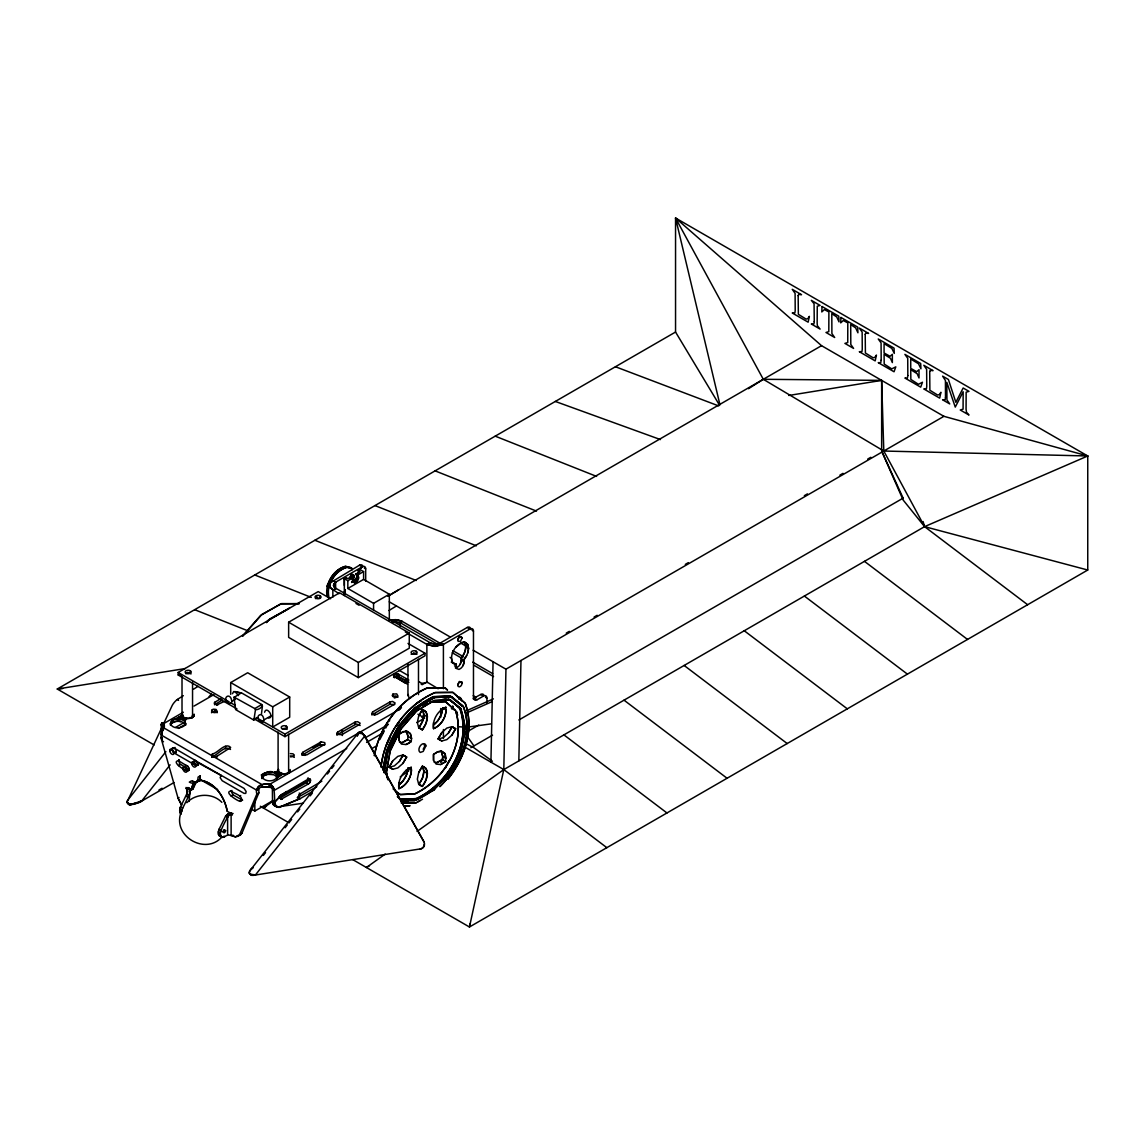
<?xml version="1.0" encoding="UTF-8"?>
<svg xmlns="http://www.w3.org/2000/svg" width="1145" height="1145" viewBox="0 0 1145 1145"><rect width="100%" height="100%" fill="white"/><g stroke="black" fill="none" stroke-linecap="round" stroke-linejoin="round"><path stroke-width="1.5" d="M163.535 728.692C166.397 725.544 161.517 719.69 161.288 724.985L161.288 738.854L178.019 798.065L181.239 804.591M213.814 757.346L213.814 756.759A3.02 1.746 0 0 0 216.849 756.33L230.675 747.456C225.264 741.846 217.75 753.181 212.584 753.868A3.02 1.746 0 0 0 211.825 755.614L211.825 757.346M219.081 835.564L218.28 831.943M220.269 833.102L221.071 836.723M344.33 585.41L344.33 578.669L346.091 577.667L347.837 578.669L352.274 576.107L354.02 577.123L352.746 580.858L354.263 582.819L356.854 581.488L358.614 577.724M398.875 782.679L398.832 788.719C407.019 785.398 412.3 775.952 411.212 767.279C403.112 770.499 397.587 780.074 398.832 788.719C406.303 785.67 410.912 777.87 411.542 770.027L408.035 767.994L406.733 774.507L403.14 780.861L399.362 784.626M433.54 722.638L433.497 728.678C441.684 725.372 446.965 715.926 445.877 707.238C437.762 710.472 432.237 720.048 433.497 728.678C440.968 725.644 445.577 717.843 446.192 709.986L442.7 707.968L441.383 714.48L437.805 720.82L434.012 724.585M163.377 728.134L163.377 729.093L163.535 727.733A15.858 9.16 0 0 0 163.535 723.683C162.089 720.548 159.541 726.574 163.277 726.13L163.277 729.608M171.993 749.002L174.083 752.952L195.967 765.576L198.042 764.903L196.969 761.525L244.071 788.418L246.146 791.538L245.717 793.399L244.071 793.356L222.187 780.718L220.112 777.655L221.185 775.494M400.149 626.086L400.192 622.694L402.367 621.477L442.156 644.449M490.919 762.141L493.066 661.738M470.309 923.528L469.45 926.992L1087.75 570.024L1087.75 455.982L943.909 416.322L505.947 669.181L503.8 769.583L469.45 926.992L352.76 859.623M518.828 760.895L520.975 660.508M187.422 770.771L189.226 770.012L188.968 768.023M312.585 791.453L300.205 798.595L279.065 807.368L276.618 807.082C271.408 799.138 280.01 779.788 262.119 784.654L163.535 727.733L161.288 735.09L256.866 790.279L260.874 787.016L271.336 787.374L272.381 789.12L272.524 802.86L273.669 805.221L277.061 806.223L274.614 805.923L272.954 804.191L272.381 801.3L274.371 802.445L274.957 805.336L276.618 807.082L303.382 803.16M220.355 835.421L222.316 837.41L228.413 834.848L235.383 836.823L239.334 835.263L256.866 794.029C253.145 782.965 273.04 780.26 274.371 790.279L346.749 748.486M227.812 814.167L231.92 813.093L229.372 813.351L225.622 816.041L219.167 829.094L218.28 834.004M189.025 801.443L190.256 789.649L190.142 793.041L181.912 809.744M181.268 813.852L180.023 812.735L179.808 809.028L179.937 812.549L181.139 813.737M179.579 810.717L181.568 811.877L182.585 807.969L180.581 806.824L187.594 792.168M451.23 662.096L456.311 664.315L456.297 668.451L459.002 669.439C462.465 667.95 464.927 663.728 463.696 660.035L460.948 658.447C464.469 654.11 467.16 648.113 464.813 642.603L463.582 641.672L464.97 642.889C467.088 648.342 464.484 654.239 460.948 658.447C462.165 662.111 459.431 667.549 455.309 667.836M452.275 662.01C449.613 654.439 454.966 645.608 461.907 642.474L465.357 642.402L467.732 644.478L468.577 648.285L467.732 653.079M162.733 722.767L163.535 725.987A15.858 9.16 0 0 1 163.878 728.692M418.855 727.762L422.519 721.364L423.85 714.781L422.519 709.728C425.654 715.682 422.519 722.796 418.855 727.762L422.362 729.794C426.613 724.656 431.064 712.433 422.362 709.571L418.698 715.968L417.353 722.567L418.698 727.619L422.362 729.794L426.012 723.382L427.357 716.799L426.012 711.746L422.362 709.571L418.698 715.968M418.855 784.368L422.519 777.97L423.85 771.372L422.519 766.32C425.654 772.288 422.519 779.387 418.855 784.368L422.362 786.386C426.613 781.262 431.064 769.039 422.362 766.177L418.698 772.574L417.353 779.158L418.698 784.21L422.362 786.386L426.012 779.988L427.357 773.39L426.012 768.352L422.362 766.177L418.698 772.574M180.838 812.964C172.666 836.537 205.742 855.558 222.087 836.852M255.449 709.9L253.875 720.105L235.627 709.614L234.009 697.09L254.762 708.583C255.492 711.904 264.509 706.708 261.761 704.533L241.423 692.839L233.952 697.477M261.446 714.022L262.463 705.85M262.32 777.255C261.361 781.978 262.448 774.607 264.853 774.95L261.604 776.825L262.348 777.14C265.554 772.803 277.362 772.775 277.061 779.444M290.143 769.554L290.172 771.458C287.438 774.822 280.081 775.165 278.092 770.771L278.092 732.099M161.474 733.73L161.946 734.704C160.071 735.605 163.663 726.46 163.148 729.78L163.077 728.85M181.568 811.877L181.812 810.173M187.68 791.538L186.034 787.488L190.914 790.293L192.904 789.148L196.453 781.734M455.968 647.097L461.678 642.56L465.113 642.331L467.575 644.206C469.922 649.702 467.232 655.699 463.696 660.035L466.702 655.555M281.355 794.83L308.477 778.958C311.798 777.798 310.638 783.065 308.477 783.881L280.997 799.339L280.038 797.836L281.169 795.031M356.868 576.708L355.107 580.486L351.858 581.617L355.637 580.214M461.507 709.599L450.529 700.039L434.656 700.382L417.052 710.544L401.194 728.521L390.173 750.934L400.764 729.179L416.25 711.231L433.569 700.74L449.427 699.695L460.748 708.326L465.414 727.161L460.748 751.392L449.427 773.09L433.569 790.351L415.907 799.854L417.052 799.625C449.713 784.897 474.817 742.833 460.276 707.968M344.33 591.951L345.26 589.603M350.112 578.168C350.928 570.711 357.569 576.364 352.116 579.37M383.146 769.97L386.566 750.433M384.133 772.603L387.883 751.192L399.204 727.891L415.649 708.841L434.055 697.691L450.887 696.589L462.909 705.735C474.474 734.174 460.362 766.191 439.809 786.672C460.147 766.635 473.658 735.233 463.711 707.095L452.046 696.947L435.2 697.305L416.508 708.097L399.662 727.189M390.059 751.349L386.294 772.846L387.797 779.702M390.144 751.02L386.294 772.846L384.978 772.088M430.677 701.985L445.276 701.556L455.581 710.644C466.13 743.048 444.646 779.588 415.177 793.757L400.449 794.716L395.225 790.737M223.619 832.143C226.109 826.575 225.851 835.993 222.631 831.571M256.866 790.279L258.355 786.615L260.559 785.069M374.272 755.628C379.539 726.674 399.634 700.153 426.699 688.159L444.775 687.773L447.337 690.006M380.956 766.878C384.634 735.319 405.33 705.663 434.57 692.711L452.647 692.324L465.156 703.216C474.76 729.208 464.569 758.52 447.795 779.158M383.117 770.17C385.908 739.169 404.986 709.227 433.898 696.546L450.744 696.189L462.394 706.336L449.57 695.831L432.738 696.933L414.104 708.369L415.191 707.338M384.133 772.603L387.998 750.805L399.476 727.576M423.335 717.185L423.493 714.752M425.854 745.953L423.206 751.406L420.272 752.437C416.336 750.032 421.761 741.001 425.525 744.422L425.854 745.953L424.108 744.951M462.108 637.98L460.476 641.286L458.114 641.329C456.526 639.139 461.349 634.144 462.108 637.98L459.345 636.377L457.714 639.697M461.893 682.119C462.766 684.052 460.276 688.202 458.114 686.413C457.213 684.495 459.689 680.373 461.85 682.048M455.51 710.544C466.244 743.234 444.317 780.446 414.175 794.086L399.433 794.401L393.036 788.833M464.77 735.033L465.371 731.684M408.035 767.994C407.577 774.321 404.457 780.246 399.648 784.325M442.7 707.968C442.242 714.294 439.122 720.205 434.313 724.298M171.993 749.388L172.566 747.871L174.083 748.014L196.682 761.253M374.501 755.614C379.424 726.302 400.077 699.452 427.615 687.887L445.262 687.945L447.538 690.006M381.085 766.878C384.734 735.018 405.616 704.891 435.501 692.424L453.134 692.496L465.299 703.459C474.688 729.322 464.455 758.291 448.053 778.929M464.655 734.847L465.285 731.555M185.676 725.257C183.229 719.675 172.523 719.876 170.476 725.372C171.378 721.278 177.403 720.792 180.767 721.651M217.936 704.805L214.716 704.06L214.416 702.558L220.942 698.536M321.287 741.888L324.722 742.633L325.008 744.15L306.86 754.856L302.166 754.555L302.595 752.394L321.158 741.917M408.221 694.471L408.794 697.291L410.497 698.321M194.178 715.41L194.006 716.083C191.501 719.174 185.075 719.418 182.985 716.469M162.304 726.474L126.952 802.287L129.929 804.391L139.346 802.416L173.954 782.579M230.904 790.622L232.993 794.845L242.625 800.169M182.914 716.827L182.327 713.779L182.599 715.253M189.24 769.712L188.982 770.428M197.899 765.289L198.042 764.617M290.272 770.671L288.626 772.947L284.676 773.905M232.507 693.698L233.68 691.551L241.008 693.054M231.805 701.384L231.433 702.887L229.258 703.488C220.57 698.65 230.546 690.75 231.805 701.384L235.297 699.366M264.609 712.247C266.427 705.077 275.158 718.173 268.474 718.015M263.923 719.933L262.735 722.094L261.375 722.037C252.83 717.414 262.649 709.213 263.923 719.933L270.921 715.883M352.145 569.824L350.656 567.562L345.661 566.317C333.395 569.666 324.894 583.621 326.998 596.173L328.572 597.075C326.554 584.637 334.698 570.954 346.778 567.276L352.13 568.636M228.642 815.641L229.716 814.768C233.566 806.681 218.867 830.669 220.269 835.149M179.922 808.585L180.581 806.824L179.837 808.9M165.896 751.65L127.267 800.756L127.295 803.175C131.417 806.381 137.371 803.031 141.436 801.357L170.133 764.86M162.003 731.641L161.717 732.585M327.456 586.698C329.574 577.638 335.986 568.965 345.203 566.374L350.556 567.72M329.03 587.6C331.034 578.354 337.847 569.595 347.236 567.233L352.231 568.478M192.904 789.148L194.278 784.54L196.84 781.234M218.28 831.742L219.167 829.094L221.157 830.254L220.269 832.902M260.545 785.126L261.59 784.74M282.185 794.129L280.096 797.249L281.255 799.353L282.185 799.067L280.181 797.908L307.203 782.178L308.263 777.956M460.834 750.891L461.507 749.245M258.856 789.12L258.856 792.884L242.125 832.773L240.25 835.063L237.387 835.678M211.696 757.303L211.954 756.688C217.307 755.729 224.577 744.522 230.503 749.445M308.263 780.518L307.89 781.262M310.252 781.663L309.894 782.421M315.476 598.635L317.008 596.817M163.821 723.239L172.194 705.477A4.881 0.988 -49.4 0 1 177.418 699.438L183.329 695.673M385.922 746.397L390.474 737.022M386.652 750.233L397.887 727.132L414.046 708.411M402.883 763.443L406.604 757.074L402.883 754.999L397.845 756.358L392.807 760.81L389.1 767.179L392.807 769.268L397.845 767.894L402.883 763.443L406.604 757.074L403.097 755.056L399.39 761.425L394.352 765.876L389.3 767.25M451.903 735.147L455.61 728.778L451.903 726.689L446.865 728.063L441.827 732.514L438.106 738.883L441.827 740.972L446.865 739.598L451.903 735.147L455.61 728.778L452.118 726.76L448.396 733.129L443.358 737.58L438.32 738.94M445.262 768.424L448.883 760.967M178.72 759.579L179.522 763.729L187.708 768.696M223.69 830.526L222.817 831.585M351 576.021L349.926 577.452M385.722 728.091L387.783 723.912M421.975 717.4L424.036 715.396M443.602 756.53L440.753 762.298L442.614 759.779M450.744 772.045L454.179 765.089M242.783 636.119L261.89 614.436L281.627 603.601L299.274 603.658M350.713 576.593L351.558 574.146L354.32 575.749M379.811 739.57L384.348 730.868M389.701 720.606L389.157 721.135M460.276 663.943L461.363 660.279L464.111 661.882L463.038 665.531M450.071 772.818L453.978 765.304M351.329 577.881L352.274 576.107M397.387 673.747L394.395 674.162L393.565 675.736L404.8 682.735L406.06 681.733L405.659 679.414M392.807 760.81L389.1 767.179L392.807 769.268M399.39 761.425L403.097 755.056M441.827 732.514L438.106 738.883L441.827 740.972M448.396 733.129L452.118 726.76M393.622 677.339L397.53 676.051L408.851 682.348M411.47 654.224L413.76 653.294L416.894 654.353M227.612 835.163L227.612 817.187L228.542 815.798M250.068 873.778L251.685 875.395L255.55 874.823L364.811 735.934L360.088 732.07L358.542 732.542L357.211 736.106L359.029 732.256L361.763 732.6L364.811 735.934L423.908 841.732A4.881 4.752 65.9 0 1 420.573 848.874L420.272 849.018A4.881 4.752 65.9 0 0 424.237 844.108M198.042 764.431L195.552 760.452A3.02 1.746 60 0 0 193.834 761.883L191.63 763.157M358.542 732.542L249.481 871.259L249.138 872.862L250.512 874.522L255.55 874.823L250.469 874.494L249.252 873.277L249.982 870.429L252.659 867.838M186.578 718.33C182.241 720.334 186.764 722.223 185.275 724.857C181.669 728.821 172.981 729.208 170.304 723.883L172.523 720.234L182.313 715.84M208.934 696.947L211.396 693.813M263.35 855.415L265.554 852.61M285.105 827.763L287.295 824.987M289.47 822.196L291.66 819.419M297.585 811.905L299.79 809.086M310.238 795.818L312.413 793.041M327.398 774.006L329.603 771.2M331.807 768.381L334.025 765.576M240.25 835.063L242.125 832.773L238.26 836.222L235.383 836.823L231.977 835.65L232.979 835.077M397.115 724.785L399.333 722.209L397.057 724.728M405.759 682.306L405.759 679.729M242.568 635.947L260.645 615.452L280.711 603.873L298.988 603.658M266.413 622.408L268.531 620.003L289.027 608.41M401.394 707.266L399.09 709.871L401.408 707.338M457.714 684.767L459.345 681.461L462.108 683.05M358.342 571.183L362.178 566.832A4.952 2.862 -60 0 1 365.684 568.85L365.684 581.145M299.203 794.558L298.072 797.364L299.589 798.852M299.389 794.358L321.859 781.162M266.456 622.594L269.762 618.987L289.513 608.138M280.997 795.231L274.371 802.445L280.511 796.033M415.921 709.886L416.823 708.898M184.073 717.529L182.098 719.604L175.428 719.174L182.627 715.482M228.971 815.383L230.617 814.539M339.02 593.683L330.318 587.929L329.431 585.353L330.318 582.762L359.43 565.244L362.178 566.832L358.428 570.539L358.342 573.659M180.767 719.346C177.174 718.373 170.347 719.189 170.347 724.041L170.977 724.985M188.753 718.43L192.546 717.486L194.092 715.997L194.092 714.122M272.424 772.26C269.991 768.681 252.086 780.232 267.272 772.088C270.835 771.615 275.759 771.988 277.319 775.809C276.231 782.235 264.581 782.45 261.976 776.811L262.32 774.979L262.634 777.913M393.637 677.196L397.387 676.051M187.193 718.473L184.531 721.006L182.098 719.604L185.318 717.972M185.59 673.632L189.054 672.859L191.029 673.947M212.297 709.642C209.363 712.247 216.133 713.936 217.278 711.46L216.104 709.428L213.557 709.199L212.297 709.642L211.553 712.734L215.174 710.644M337.575 732.199L337.188 734.403L341.84 734.661L359.272 724.599L360.145 723.196L357.583 721.636L355.007 722.137L337.575 732.199L336.859 735.162M392.95 694.113C390.03 696.732 396.785 698.407 397.93 695.931L396.7 693.87L392.95 694.113L392.95 696.418L395.426 695.917L397.916 697.176M371.824 714.967L389.973 704.247L394.71 704.576M362.178 566.832L335.614 582.175L333.782 583.836L334.082 587.27L431.808 643.69L437.762 643.862L440.653 642.803L467.217 627.474L469.965 629.063A4.952 2.862 -60 0 1 473.472 631.081L473.472 697.792L475.347 700.225M197.727 765.432L195.552 765.289A3.02 1.746 60 0 1 193.834 761.883M227.826 814.081L225.622 816.041L227.612 817.187M330.103 580.93L327.041 585.539L328.085 588.401M411.313 654.353L413.445 653.351M332.851 590.133L329.488 586.011L330.118 583.077L332.851 580.572L335.614 582.175L333.324 585.353L335.614 588.53L332.851 590.133L332.851 597.103M214.473 704.762L222.402 700.01M301.936 755.256L320.027 744.636L324.722 744.937M372.54 712.004L372.125 714.165L376.819 714.466L394.252 704.404L395.125 703.001L392.563 701.441L389.973 701.942L372.54 712.004L372.54 714.308M423.478 716.87L424.638 715.911M250.712 869.542L253.245 867.609M186.85 802.702C195.852 793.127 212.727 792.755 221.858 802.344M280.697 773.333L277.319 775.809L281.913 773.634M433.855 790.036L434.656 789.463M273.469 800.784L263.35 807.998L266.441 806.223M279.265 796.662L286.493 791.51M400.206 776.94L408.88 770.757M385.207 854.098L366.4 867.495L369.492 865.72M417.023 831.427L503.8 769.583L924.587 526.643L1087.75 455.982L675.55 218.008L675.55 332.036L719.446 405.044M182.756 716.197L178.849 718.96L183.171 716.999M282.7 773.82L276.933 777.784L282.958 773.877M278.922 772.145L276.217 773.977L280.768 772.489M355.351 580.214L351.63 582.476M193.677 689.104L198.114 686.284M748.501 388.699L763.3 379.296L881.65 380.383L883.797 451.03L924.587 526.643L1027.638 604.732M351.644 582.419L355.179 580.229M388.055 596.244L398.603 589.847M388.928 610.528L396.456 605.963M282.157 728.792L285.119 728.32L287.094 729.422M416.522 703.345L420.916 700.697M186.563 673.045L187.88 672.272M440.653 710.301L445.877 707.238M406.003 770.327L411.212 767.279M675.55 332.036L57.25 689.018L154.146 744.951M237.001 708.955L178.191 675.006L178.191 672.458L318.224 591.593L330.604 598.749M352.316 581.703C355.394 581.918 358.872 576.15 355.651 574.16L360.088 571.598L358.342 570.582L360.088 569.58L363.595 571.598L363.595 579.384L389.329 594.241L389.329 620.619M345.046 590.033L344.33 595.557L344.33 578.669L347.837 580.701L354.02 577.123M355.651 574.16L357.397 575.176L363.595 571.598M351.844 581.56L354.893 580.257M352.188 581.817L358.342 578.268M288.64 622.222L339.593 592.809L409.266 633.042L409.266 648.199L358.313 677.611L288.64 637.379L288.64 622.222L358.313 662.454L409.266 633.042M347.837 580.701L347.837 588.473L363.595 579.384M230.703 682.563L247.678 672.759L289.699 697.019L289.699 717.228L272.71 727.032L272.71 706.823L230.703 682.563L230.703 694.357M161.288 724.985L183.357 712.233M194.035 706.079L213.872 694.629M347.837 588.473L373.571 603.329L389.329 594.241M388.083 595.93L821.537 345.675L943.909 416.322M178.777 717.185L181.84 715.425M175.729 727.318L185.003 721.965M225.221 701.012L216.935 704.862M178.377 728.42L186.105 723.955M169.746 750.519L171.95 749.245M174.011 752.981L176.215 751.721M254.762 708.583L261.761 704.533M178.448 760.724L188.166 766.62L189.297 769.454L187.093 770.728C186.163 771.558 170.49 761.539 178.448 760.724L179.436 760.137M272.71 706.823L289.699 697.019M253.546 720.005L257.74 717.686M178.448 765.647L180.438 764.502M182.814 768.252L185.018 766.993M195.895 765.619L198.099 764.345M158.969 790.007L162.06 788.232M405.287 631.94L426.87 644.406L429.618 642.803L435.129 644.134L440.653 642.803L443.401 644.406L469.965 629.063M186.034 788.633L188.038 787.488M189.927 788.848L189.025 788.061L187.036 789.206L187.036 797.034M256.208 717.5L284.976 734.102L425.01 653.251L425.01 655.799L284.976 736.65L254.018 718.788M179.021 797.493L178.019 798.065L181.812 805.135M395.225 677.396L397.229 676.251L407.09 681.533M403.985 682.449L405.974 681.304M230.989 791.066C233.623 793.514 243.642 795.403 241.366 801.071L240.622 801.314C239.491 802.387 222.803 791.882 230.989 791.066L231.991 790.479M424.809 683.307A5.296 3.063 -60 0 0 422.161 683.565L421.16 684.137L422.161 684.71L426.899 681.976L438.192 688.746M230.989 795.99L232.993 794.845M360.145 725.501L356.267 723.998L337.575 734.503L336.931 733.33M239.706 796.09L240.708 795.517M239.706 801.028L241.709 799.868M398.789 709.785L269.118 784.654L269.118 786.958L262.119 786.958L261.561 784.812M256.866 794.029L258.856 792.884M416.608 703.345L421.231 700.668M233.108 813.508L230.345 814.539M365.226 737.824L388.327 724.484M414.705 711.016L419.328 708.34M423.951 705.678L427.901 703.388M366.586 742.418L383.303 732.757M251.743 809.257L254.834 811.046L273.269 800.412M279.409 796.863L310.123 779.13M566.245 633.128L569.337 631.353M594.069 617.069L597.16 615.28M685.297 564.399L688.388 562.61M804.348 495.67L807.44 493.881M839.9 475.132L842.992 473.343M867.738 459.059L870.83 457.284M372.096 748.458L376.734 745.781M416.937 722.567L424.68 718.115L417.925 714.208M297.213 797.707L316.779 786.729M473.042 698.665L480.657 694.5A4.952 2.862 -60 0 1 483.891 695.13M474.059 699.552L476.978 699.81L483.405 696.103A4.952 2.862 -60 0 1 486.911 698.121L486.911 703.087M468.019 731.254L478.796 725.043M470.853 747.699L492.536 735.176M518.885 719.976L903.119 498.132L881.65 451.03L881.65 380.383L788.733 395.469M418.011 801.829L422.519 799.224M175.085 747.442L174.083 748.014A3.02 1.746 60 0 1 176.201 751.406A3.02 1.746 60 0 1 174.598 753.167L173.009 751.936M356.811 579.155L358.185 578.368M399.49 742.218L402.496 742.49L407.72 739.527L408.035 736.407L407.005 731.841L405.788 730.839L408.035 736.407L411.542 738.439L411.212 741.545L408.608 743.42L406.003 744.522L401.494 744.093L398.875 740.4L398.832 734.403L402.854 731.841L406.647 731.226L410.225 733.43L411.542 738.439L410.497 733.873L407.606 731.426L403.426 731.626L398.832 734.403L398.875 740.4M406.003 744.522L411.212 741.545L407.72 739.527L402.496 742.49M434.155 762.226L437.161 762.498L442.371 759.536L442.7 756.416L441.655 751.85L440.453 750.848L444.89 753.439L445.877 761.554L440.653 764.531L436.145 764.101L433.54 760.409L433.497 754.412L437.519 751.85L441.297 751.234M440.653 764.531L445.877 761.554L442.371 759.536L437.161 762.498M430.062 702.314L445.677 701.699L455.352 710.43M414.533 802.087L401.466 802.144M420.229 800.441L415.649 802.96L401.866 802.903M138.445 802.001L130.101 804.892L128.426 804.448L127.911 802.931M364.811 735.934L361.763 732.6M423.908 841.732L364.496 736.063L362.307 733.33L360.088 733.201M466.831 710.616L493.366 698.865M465.872 713.249L492.407 701.499M298.215 797.45L300.205 798.595L279.065 807.368L278.063 806.796M197.899 781.133L200.804 779.945L198.157 780.804M313.014 747.399L320.027 744.636L320.027 742.332M359.659 733.487L362.307 733.33M443.401 688.732L443.401 644.406L435.129 646.381L426.87 644.406L426.87 682.735M315.362 746.411L320.027 744.636L319.927 743.148M443.401 644.406L433.984 646.352L426.87 644.406M212.297 711.947L214.773 711.446L217.264 712.705M344.359 579.098L346.091 577.667M391.905 621.635L400.192 622.694L436.932 643.905M409.767 697.877L410.64 697.577M290.386 753.61L292.991 753.811L294.322 755.085L293.449 756.501L290.501 756.902M290.386 755.915L292.991 756.115L294.322 757.389M172.723 747.871L171.993 748.973M221.228 775.509L197.641 762.541M394.338 697.992L397.458 696.976M135.754 803.389L129.743 804.878L127.882 803.203M278.407 771.344L273.755 772.531L278.679 770.8L278.407 769.24L278.536 770.012M316.421 598.076L320.171 598.32L320.171 595.772M185.376 668.537L57.25 689.018L62.589 688.574M420.573 848.874L252.945 875.41L250.097 874.165M466.917 727.218L491.377 723.84M413.917 653.294L414.748 653.351M375.345 714.909L374.501 714.967M305.386 755.299L304.541 755.342M391.704 621.649L400.192 622.694M459.116 726.76L465.414 727.161M185.018 717.987L186.936 717.858L185.204 718.029M189.254 717.7L192.546 717.486L192.546 682.105M281.097 773.462L282.5 773.362M457.513 697.391L459.76 697.305L461.75 700.897L461.12 698.407L458.53 697.334M442.814 699.294L446.35 699.065M403.956 806.137L410.082 805.736L403.784 806.008M162.375 730.567L162.733 729.708M417.052 799.625L401.194 799.954L397.387 796.648M401.566 802.23L408.121 802.087M401.265 803.017L416.508 802.702M188.281 770.914L186.749 770.399A3.02 1.746 60 0 1 185.032 766.749A3.02 1.746 60 0 1 187.15 765.747L188.023 766.477M444.131 699.423L449.642 699.438L460.304 709.07C471.64 743.935 448.539 783.252 416.823 798.509L400.979 799.539L397.515 796.906M399.448 799.053L414.934 799.11C448.382 784.812 472.556 743.091 459.431 707.567L448.11 698.951M400.764 799.811L415.821 799.868M180.795 675.035L178.191 675.006L180.996 675.364M1087.75 455.982L883.797 451.03L763.3 379.296L675.55 218.008L821.537 345.675M374.014 714.909L371.796 713.621M216.605 704.805L214.373 703.517M304.069 755.299L301.836 753.997M451.917 662.483L453.549 662.712M397.658 673.804L408.851 680.044M397.658 676.108L398.66 676.466L398.66 674.162L397.53 673.747L394.925 673.918L393.522 675.206L394.395 676.638L407.491 684.195M241.166 692.882L234.954 691.566L238.489 695.587M272.424 774.564L267.4 774.335L264.18 775.451L264.18 773.147M903.119 498.132L903.119 499.993L924.587 526.643L1087.75 570.024M299.289 798.895L298.129 797.879L300.205 793.671L299.217 793.099M219.167 835.735L220.627 836.236M221.157 836.88L224.763 836.809L223.762 836.222M555.325 401.451L660.465 439.58M270.277 786.987L274.371 790.279M615.438 366.743L718.702 405.931M495.212 436.159L596.602 476.406M435.1 470.867L536.49 511.099M374.987 505.575L476.377 545.807M314.875 540.268L416.265 580.515M254.762 574.976L311.268 597.404M194.65 609.684L247.835 630.795M220.312 836.251L218.366 834.276M466.158 743.763L473.944 747.771L492.422 761.268M451.903 726.689L455.61 728.778M402.883 754.999L406.604 757.074M161.359 724.599L163.277 726.13L162.361 722.71M453.305 663.298L456.311 664.315L453.721 663.613L452.017 661.466L451.431 658.189L450.042 657.387M364.31 568.049L365.684 568.85M472.098 630.294L473.472 631.081M389.3 601.841L450.128 636.949M460.862 643.146L467.003 646.696M473.128 650.231L505.947 669.181M465.829 646.696L468.577 648.285M452.876 650.646L463.582 656.829M472.77 662.125L492.665 673.618M452.232 652.736L461.421 658.031M473.658 665.102L493.552 676.595M355.98 603.472L359.058 605.247M454.508 665.832L455.896 666.633M407.992 643.418L425.01 653.251M480.657 694.5L483.405 696.103M485.523 697.319L486.911 698.121M473.228 695.673L476.291 697.434M474.216 698.221L476.978 699.81M398.947 670.168L408.235 675.521M419.056 681.776L422.161 683.565M466.559 724.985L467.876 725.744M423.85 714.781L427.357 716.799M464.641 746.969L503.8 769.583L606.85 847.672M423.85 771.372L427.357 773.39M178.191 672.458L229.157 701.885M230.703 702.772L235.197 705.377M307.475 778.371L310.61 780.189M306.474 782.736L308.477 783.881M161.288 737.151L161.874 740.056L161.288 737.151L162.289 737.738M260.316 806.252L289.112 822.883M202.178 780.661L217.665 789.592M227.24 811.275C224.878 797.378 215.403 782.794 200.719 780.303L194.178 782.994L190.914 790.293L192.288 785.699L194.85 782.393L201.205 780.317C215.775 783.094 224.506 797.664 227.24 811.275L232.12 814.081L232.12 815.24L231.118 814.668L231.118 835.163M189.025 794.916L187.036 793.771L187.608 790.122M223.905 829.681L225.894 830.826M140.377 800.741L141.436 801.357M418.698 727.619L422.362 729.794M418.698 784.21L422.362 786.386M357.397 575.176C360.503 577.094 357.383 582.232 354.578 582.805L352.817 581.073M162.576 741.087L163.52 741.788M199.502 779.416L200.719 780.303L199.96 777.484M864.475 561.351L967.525 639.44M804.362 596.044L907.412 674.133M744.25 630.752L847.3 708.841M684.137 665.46L787.188 743.549M624.025 700.167L727.075 778.256M563.912 734.875L666.962 812.964M172.909 751.807L172.008 749.546M397.229 676.251L395.869 674.82M177.418 699.438L178.534 700.382M451.459 707.968L451.702 708.97M189.025 788.061L189.855 788.876M161.474 723.855L163.62 725.415M319.069 743.649L320.027 744.636M161.703 723.268L163.477 725.2L162.017 722.881M192.56 781.205L194.178 782.994L193.433 781.505M466.745 735.705L473.944 745.91M163.077 723.01L163.535 724.842L163.248 723.254M881.65 451.03L902.403 498.361M923.085 521.533L924.587 526.643M163.263 723.282L163.535 724.27L163.391 723.483M441.383 751.421L442.7 756.416L446.192 758.448L445.162 753.882L442.256 751.435L438.091 751.635L433.497 754.412L433.54 760.409M386.022 770.914L388.141 779.502M675.55 218.008L719.962 404.829M458.472 696.976L458.988 699.309M456.798 712.033L457.556 715.396L456.855 712.118M452.733 706.179L453.506 709.657L452.805 706.25M385.951 770.843L387.783 779.001M192.217 715.797L192.546 717.486M328.257 590.233L328.572 597.075M443.401 729.508L443.401 738.382M440.682 708.526L440.682 717.443M418.483 659.234L418.483 694.614M416.236 651.247L416.236 653.795M407.949 664.157L407.949 695.802M394.395 676.638L394.395 677.783M389.973 701.942L389.973 704.247M373.571 603.329L373.571 610.371M358.313 662.454L358.313 677.611M355.007 722.137L355.007 724.442M342.369 730.195L342.369 735.548M335.614 582.175L335.614 589.26M302.595 752.394L302.595 754.698M288.626 734.203L288.626 772.947M286.379 726.216L286.379 728.764M284.976 734.102L284.976 736.65M254.834 800.355L254.834 811.046M225.536 746.383L225.536 748.687M216.849 756.33L216.849 757.489M215.131 701.899L215.131 704.204M212.584 753.868L212.584 756.172M190.313 670.755L190.313 673.289M182.012 676.638L182.012 715.31M172.523 720.234L172.523 722.538M163.535 723.683L163.535 725.987M163.535 727.733L163.535 728.878M424.308 746.898A5.811 3.363 -60 0 1 423.163 749.202M344.402 594.327A11.135 6.426 -60 0 1 344.931 591.722M359.43 565.244A4.952 2.862 -60 0 1 362.664 565.873M467.217 627.474A4.952 2.862 -60 0 1 470.709 629.492M798.165 295.61L798.351 314.302L806.08 319.083L807.812 318.668L809.386 316.349L808.141 322.174L792.254 313L794.888 312.9L795.202 310.495L795.102 293.363L792.254 289.327L801.543 294.694L798.695 294.465L798.165 295.61M865.219 334.326L865.405 353.018L873.134 357.798L874.866 357.369L876.44 355.065L875.181 360.89L859.308 351.715L861.942 351.615L862.257 349.211L862.156 332.079L859.308 328.042L868.597 333.41L865.749 333.166L865.219 334.326M929.711 371.553L929.883 390.245L937.612 395.025L939.358 394.596L940.918 392.291L939.673 398.117L923.8 388.942L926.419 388.842L926.749 386.438L926.634 369.305L923.8 365.269L933.075 370.636L930.227 370.393L929.711 371.553M822.038 306.531L821.795 311.941L824.386 309.608L828.894 311.97L828.808 331.635L825.989 332.479L834.676 337.503L831.9 333.553L831.8 313.644L836.737 316.979L839.013 321.874L838.784 316.192L822.038 306.531M840.96 317.451L840.716 322.861L843.307 320.528L847.801 322.89L847.729 342.555L844.91 343.4L853.597 348.423L850.807 344.473L850.706 324.565L855.644 327.885L857.92 332.794L857.691 327.112L840.96 317.451M945.498 397.372L945.169 399.734L942.607 399.805L949.735 403.927L946.944 399.977L946.829 382.33L955.259 407.105L963.16 391.762L963.074 409.151L960.254 409.996L968.971 415.034L966.494 412.214L966.065 409.252L966.151 392.191L968.971 391.361L963.16 387.998L955.846 402.296L948.403 379.482L942.607 376.132L945.426 380.512L945.498 397.372M814.252 321.516L813.895 323.992L811.318 324.006L820.106 329.087L817.358 325.681L817.158 323.191L817.258 306.216L820.106 305.414L811.318 300.333L814.066 303.74L814.252 321.516M881.178 360.16L880.748 362.693L878.244 362.65L894.045 371.767L895.805 366.858L891.769 368.89L884.198 364.053L884.083 354.263L890.481 358.313L892.356 362.579L892.356 354.335L890.051 356.281L884.083 352.989L884.083 343.629L891.826 348.381L894.274 353.404L894.045 348.094L878.244 338.977L881.077 342.913L881.178 360.16M907.828 375.56L907.398 378.079L904.893 378.036L920.694 387.153L922.469 382.244L918.433 384.276L910.847 379.439L910.733 369.649L917.145 373.699L919.02 377.964L919.02 369.72L916.701 371.667L910.733 368.375L910.733 359.029L918.49 363.766L920.923 368.804L920.694 363.48L904.893 354.363L907.727 358.299L907.828 375.56M200.289 775.795L199.616 779.287L197.727 781.462L194.879 782.021L191.53 780.847L189.326 782.121A12.38 7.142 60 0 0 198.085 777.069L200.289 775.795M391.017 619.932L398.846 620.118L402.367 621.477L395.755 619.645L391.017 619.932M191.659 763.572A3.02 1.746 60 0 0 195.108 767.078A3.02 1.746 60 0 0 194.507 762.513A3.02 1.746 60 0 0 191.659 763.572M169.775 750.934A3.02 1.746 60 0 0 173.238 754.44A3.02 1.746 60 0 0 172.623 749.875A3.02 1.746 60 0 0 169.775 750.934M182.842 768.681A3.02 1.746 60 0 0 186.306 772.174A3.02 1.746 60 0 0 185.705 767.622A3.02 1.746 60 0 0 182.842 768.681M316.235 598.406A3.02 1.746 0 0 0 321.029 597.203A3.02 1.746 0 0 0 316.822 595.414A3.02 1.746 0 0 0 316.235 598.406M186.377 673.389A3.02 1.746 0 0 0 191.172 672.172A3.02 1.746 0 0 0 186.964 670.383A3.02 1.746 0 0 0 186.377 673.389M282.457 728.85A3.02 1.746 0 0 0 287.252 727.647A3.02 1.746 0 0 0 283.044 725.844A3.02 1.746 0 0 0 282.457 728.85M412.314 653.881A3.02 1.746 0 0 0 417.109 652.664A3.02 1.746 0 0 0 412.901 650.875A3.02 1.746 0 0 0 412.314 653.881"/></g></svg>
